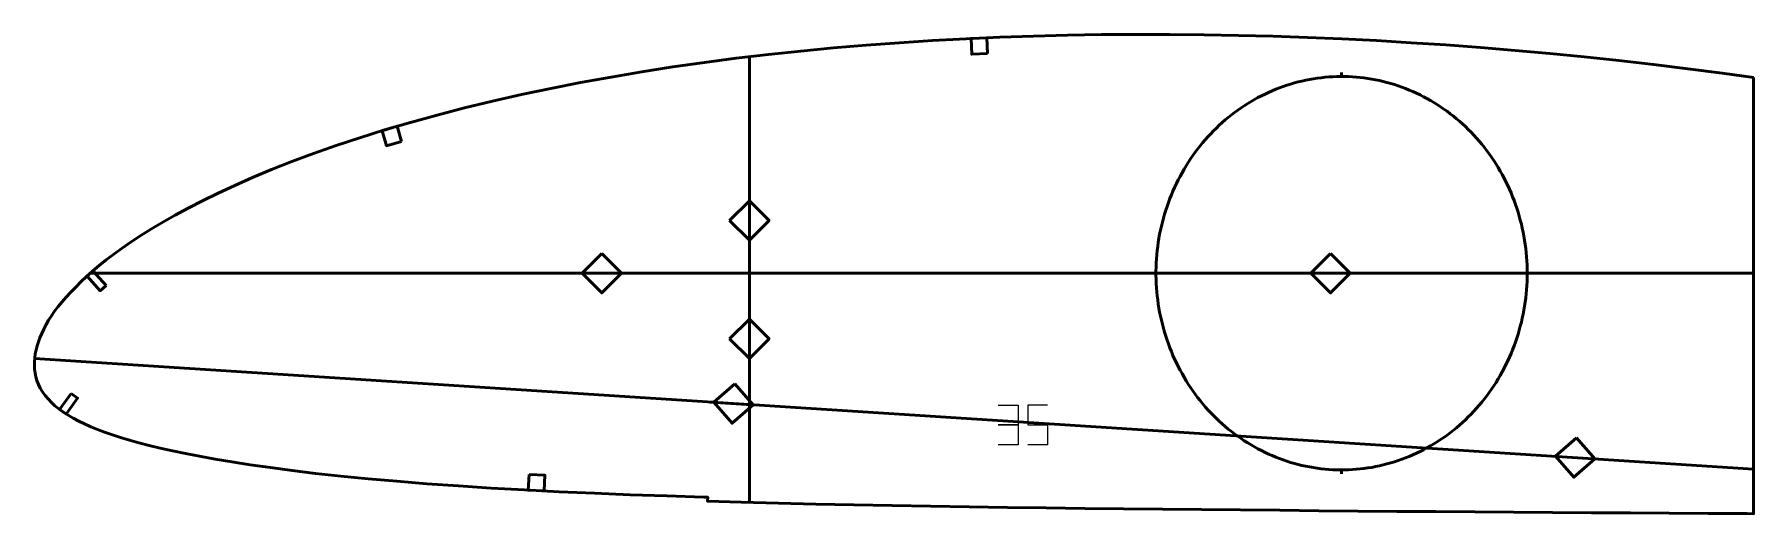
# Model space of a CAD drawing. Header units: metres. Extents: x 9 to 445, y 139 to 261.
import ezdxf

# ---------------------------------------------------------------- set-up
doc = ezdxf.new("R2010")
doc.units = ezdxf.units.M
doc.layers.add('Layer', color=1, linetype='Continuous', lineweight=50)
doc.layers.add('NumLabel', color=1, linetype='Continuous', lineweight=15)

msp = doc.modelspace()

# ---------------------------------------------------------------- linework, layer by layer
at = {"layer": 'Layer', "color": 7}
for p, q in [((190.46, 141.88), (190.46, 254.9)), ((190.46, 207.39), (190.46, 219.39)), ((23.5, 200), (444.82, 200)), ((147.07, 200), (159.07, 200)), ((331.66, 200), (343.66, 200)), ((190.46, 177.38), (190.46, 189.38)), ((9.43, 178.34), (444.82, 150.34)), ((180.48, 167.34), (192.45, 166.57)), ((393.65, 153.63), (405.63, 152.86))]:
    msp.add_line(p, q, dxfattribs=at)
at = {"layer": 'Layer'}
for p, q in [((340.46, 249.89), (340.46, 250.89)), ((293.45, 200), (292.45, 200)), ((387.47, 200), (388.47, 200)), ((340.46, 150.11), (340.46, 149.11))]:
    msp.add_line(p, q, dxfattribs=at)
for points in [[(444.82, 249.63), (436.85, 250.74), (428.14, 251.87), (419.42, 252.94), (410.68, 253.93), (401.94, 254.86), (393.18, 255.72), (384.42, 256.51), (375.64, 257.23), (366.87, 257.89), (358.1, 258.47), (349.33, 258.98), (340.56, 259.43), (331.81, 259.8), (323.07, 260.1), (314.34, 260.33), (305.63, 260.49), (296.93, 260.57), (288.27, 260.58), (279.62, 260.52), (271.01, 260.37), (262.42, 260.15), (253.87, 259.85), (245.36, 259.47), (236.88, 259.01), (228.45, 258.47), (220.08, 257.85), (211.75, 257.14), (203.48, 256.34), (195.28, 255.47), (187.15, 254.5), (179.09, 253.45), (171.1, 252.31), (163.21, 251.08), (155.42, 249.76), (147.72, 248.36), (140.15, 246.87), (132.71, 245.3), (125.42, 243.65), (118.28, 241.92), (111.34, 240.12), (104.6, 238.26), (98.08, 236.34), (91.8, 234.37), (85.78, 232.37), (80.04, 230.34), (74.6, 228.3), (69.45, 226.27), (64.62, 224.25), (60.1, 222.26), (55.89, 220.3), (51.97, 218.38), (48.34, 216.52), (44.98, 214.7), (41.87, 212.94), (39, 211.22), (36.34, 209.56), (33.88, 207.95), (31.61, 206.39), (29.51, 204.87), (27.57, 203.39), (25.77, 201.95), (24.11, 200.54), (22.57, 199.17), (21.15, 197.81), (19.82, 196.49), (18.59, 195.19), (17.43, 193.93), (16.36, 192.71), (15.38, 191.52), (14.49, 190.36), (13.68, 189.22), (12.96, 188.09), (12.31, 186.96), (11.73, 185.84), (11.22, 184.73), (10.76, 183.65), (10.37, 182.58), (10.04, 181.55), (9.78, 180.53), (9.58, 179.53), (9.45, 178.55), (9.37, 177.51), (9.36, 176.62), (9.41, 175.65), (9.53, 174.68), (9.72, 173.71), (10, 172.76), (10.38, 171.81), (10.85, 170.87), (11.42, 169.94), (12.08, 169.02), (12.83, 168.12), (13.66, 167.25), (14.58, 166.4), (15.59, 165.58), (16.7, 164.78), (17.9, 164), (19.19, 163.24), (20.58, 162.5), (22.06, 161.78), (23.64, 161.07), (25.34, 160.37), (27.16, 159.69), (29.11, 159.02), (31.2, 158.35), (33.44, 157.68), (35.85, 157.01), (38.45, 156.34), (41.26, 155.66), (44.31, 154.97), (47.61, 154.28), (51.21, 153.57), (55.13, 152.86), (59.4, 152.14), (64.06, 151.42), (69.13, 150.69), (74.64, 149.97), (80.6, 149.25), (87.02, 148.55), (93.87, 147.88), (101.14, 147.23), (108.78, 146.62), (116.75, 146.04), (125.02, 145.51), (133.54, 145.03), (142.27, 144.59), (151.19, 144.19), (160.28, 143.84), (169.53, 143.52), (178.91, 143.22), (179.9, 143.19), (179.87, 142.19), (188.34, 141.94), (197.82, 141.67), (207.33, 141.45), (216.92, 141.26), (226.59, 141.1), (236.33, 140.94), (246.1, 140.77), (255.88, 140.61), (265.64, 140.46), (275.41, 140.33), (285.21, 140.23), (295.07, 140.14), (304.95, 140.05), (314.86, 139.96), (324.78, 139.87), (334.69, 139.78), (344.59, 139.69), (354.46, 139.61), (364.32, 139.54), (374.18, 139.49), (384.03, 139.42), (393.89, 139.35), (403.74, 139.27), (413.6, 139.2), (423.46, 139.14), (433.33, 139.09), (443.19, 139.03), (444.82, 139.02), (444.82, 249.63)], [(250.78, 255.71), (246.78, 255.53), (246.6, 259.53), (250.6, 259.7), (250.78, 255.71)], [(387.47, 200), (387.46, 201.05), (387.43, 202.1), (387.38, 203.14), (387.31, 204.19), (387.21, 205.23), (387.1, 206.27), (386.97, 207.31), (386.81, 208.35), (386.64, 209.38), (386.44, 210.41), (386.22, 211.43), (385.99, 212.45), (385.73, 213.46), (385.45, 214.47), (385.16, 215.47), (384.84, 216.46), (384.51, 217.45), (384.15, 218.42), (383.78, 219.39), (383.38, 220.36), (382.97, 221.31), (382.54, 222.25), (382.09, 223.18), (381.62, 224.11), (381.13, 225.02), (380.63, 225.92), (380.11, 226.81), (379.57, 227.69), (379.01, 228.56), (378.44, 229.41), (377.85, 230.25), (377.24, 231.08), (376.62, 231.89), (375.98, 232.69), (375.32, 233.47), (374.65, 234.24), (373.96, 235), (373.26, 235.74), (372.55, 236.46), (371.82, 237.17), (371.08, 237.86), (370.32, 238.53), (369.55, 239.19), (368.77, 239.83), (367.97, 240.45), (367.17, 241.06), (366.35, 241.64), (365.52, 242.21), (364.68, 242.76), (363.82, 243.29), (362.96, 243.8), (362.09, 244.3), (361.21, 244.77), (360.32, 245.22), (359.42, 245.65), (358.51, 246.07), (357.59, 246.46), (356.67, 246.83), (355.74, 247.18), (354.8, 247.51), (353.86, 247.82), (352.91, 248.11), (351.95, 248.38), (350.99, 248.62), (350.03, 248.85), (349.06, 249.05), (348.08, 249.23), (347.11, 249.39), (346.13, 249.53), (345.15, 249.64), (344.16, 249.73), (343.18, 249.81), (342.19, 249.86), (341.2, 249.88), (340.21, 249.89), (339.23, 249.87), (338.24, 249.83), (337.25, 249.77), (336.27, 249.69), (335.29, 249.59), (334.31, 249.46), (333.33, 249.31), (332.35, 249.14), (331.38, 248.95), (330.41, 248.74), (329.45, 248.5), (328.49, 248.25), (327.54, 247.97), (326.59, 247.67), (325.65, 247.35), (324.72, 247.01), (323.79, 246.65), (322.87, 246.26), (321.96, 245.86), (321.06, 245.44), (320.16, 245), (319.27, 244.53), (318.4, 244.05), (317.53, 243.55), (316.67, 243.03), (315.82, 242.49), (314.99, 241.93), (314.16, 241.35), (313.35, 240.76), (312.55, 240.14), (311.76, 239.51), (310.99, 238.86), (310.22, 238.2), (309.47, 237.52), (308.74, 236.82), (308.01, 236.1), (307.31, 235.37), (306.61, 234.62), (305.94, 233.86), (305.27, 233.08), (304.63, 232.29), (303.99, 231.48), (303.38, 230.66), (302.78, 229.83), (302.2, 228.98), (301.63, 228.12), (301.08, 227.25), (300.55, 226.37), (300.04, 225.47), (299.54, 224.57), (299.07, 223.65), (298.61, 222.72), (298.17, 221.78), (297.75, 220.83), (297.34, 219.88), (296.96, 218.91), (296.59, 217.94), (296.25, 216.95), (295.92, 215.96), (295.62, 214.97), (295.33, 213.96), (295.06, 212.95), (294.82, 211.94), (294.59, 210.92), (294.38, 209.89), (294.2, 208.86), (294.03, 207.83), (293.89, 206.79), (293.76, 205.75), (293.66, 204.71), (293.58, 203.67), (293.52, 202.62), (293.47, 201.57), (293.45, 200.52), (293.45, 199.48), (293.47, 198.43), (293.52, 197.38), (293.58, 196.33), (293.66, 195.29), (293.76, 194.25), (293.89, 193.21), (294.03, 192.17), (294.2, 191.14), (294.38, 190.11), (294.59, 189.08), (294.82, 188.06), (295.06, 187.05), (295.33, 186.04), (295.62, 185.03), (295.92, 184.04), (296.25, 183.05), (296.59, 182.06), (296.96, 181.09), (297.34, 180.12), (297.75, 179.17), (298.17, 178.22), (298.61, 177.28), (299.07, 176.35), (299.54, 175.43), (300.04, 174.53), (300.55, 173.63), (301.08, 172.75), (301.63, 171.88), (302.2, 171.02), (302.78, 170.17), (303.38, 169.34), (303.99, 168.52), (304.63, 167.71), (305.27, 166.92), (305.94, 166.14), (306.61, 165.38), (307.31, 164.63), (308.01, 163.9), (308.74, 163.18), (309.47, 162.48), (310.22, 161.8), (310.99, 161.14), (311.76, 160.49), (312.55, 159.86), (313.35, 159.24), (314.16, 158.65), (314.99, 158.07), (315.82, 157.51), (316.67, 156.97), (317.53, 156.45), (318.4, 155.95), (319.27, 155.47), (320.16, 155), (321.06, 154.56), (321.96, 154.14), (322.87, 153.74), (323.79, 153.35), (324.72, 152.99), (325.65, 152.65), (326.59, 152.33), (327.54, 152.03), (328.49, 151.75), (329.45, 151.5), (330.41, 151.26), (331.38, 151.05), (332.35, 150.86), (333.33, 150.69), (334.31, 150.54), (335.29, 150.41), (336.27, 150.31), (337.25, 150.23), (338.24, 150.17), (339.23, 150.13), (340.21, 150.11), (341.2, 150.12), (342.19, 150.14), (343.18, 150.19), (344.16, 150.27), (345.15, 150.36), (346.13, 150.47), (347.11, 150.61), (348.08, 150.77), (349.06, 150.95), (350.03, 151.15), (350.99, 151.38), (351.95, 151.62), (352.91, 151.89), (353.86, 152.18), (354.8, 152.49), (355.74, 152.82), (356.67, 153.17), (357.59, 153.54), (358.51, 153.93), (359.42, 154.35), (360.32, 154.78), (361.21, 155.23), (362.09, 155.7), (362.96, 156.2), (363.82, 156.71), (364.68, 157.24), (365.52, 157.79), (366.35, 158.36), (367.17, 158.94), (367.97, 159.55), (368.77, 160.17), (369.55, 160.81), (370.32, 161.47), (371.08, 162.14), (371.82, 162.83), (372.55, 163.54), (373.26, 164.26), (373.96, 165), (374.65, 165.76), (375.32, 166.53), (375.98, 167.31), (376.62, 168.11), (377.24, 168.92), (377.85, 169.75), (378.44, 170.59), (379.01, 171.44), (379.57, 172.31), (380.11, 173.19), (380.63, 174.08), (381.13, 174.98), (381.62, 175.89), (382.09, 176.82), (382.54, 177.75), (382.97, 178.69), (383.38, 179.64), (383.78, 180.61), (384.15, 181.58), (384.51, 182.55), (384.84, 183.54), (385.16, 184.53), (385.45, 185.53), (385.73, 186.54), (385.99, 187.55), (386.22, 188.57), (386.44, 189.59), (386.64, 190.62), (386.81, 191.65), (386.97, 192.69), (387.1, 193.73), (387.21, 194.77), (387.31, 195.81), (387.38, 196.86), (387.43, 197.9), (387.46, 198.95), (387.47, 200)], [(102.39, 233.44), (98.55, 232.31), (97.42, 236.14), (101.26, 237.27), (102.39, 233.44)], [(185.46, 213.39), (190.46, 218.39), (195.46, 213.39), (190.46, 208.39), (185.46, 213.39)], [(153.07, 205), (158.07, 200), (153.07, 195), (148.07, 200), (153.07, 205)], [(337.66, 205), (342.66, 200), (337.66, 195), (332.66, 200), (337.66, 205)], [(27.54, 196.91), (26.06, 195.57), (22.72, 199.29), (24.2, 200.63), (27.54, 196.91)], [(185.46, 183.38), (190.46, 188.38), (195.46, 183.38), (190.46, 178.38), (185.46, 183.38)], [(186.78, 171.95), (191.45, 166.64), (186.14, 161.97), (181.47, 167.28), (186.78, 171.95)], [(18.68, 169.52), (20.3, 168.35), (17.38, 164.29), (15.76, 165.46), (18.68, 169.52)], [(399.96, 158.24), (404.63, 152.93), (399.32, 148.26), (394.65, 153.57), (399.96, 158.24)], [(134.67, 148.98), (138.66, 148.78), (138.46, 144.78), (134.47, 144.98), (134.67, 148.98)]]:
    msp.add_lwpolyline(points, close=True, dxfattribs=at)
at = {"layer": 'NumLabel', "color": 1}
for points in [[(253.5, 166.52), (258.5, 166.52), (258.5, 161.52), (253.5, 161.52), (258.5, 161.52), (258.5, 156.52), (253.5, 156.52)], [(266, 166.52), (261, 166.52), (261, 161.52), (266, 161.52), (266, 156.52), (261, 156.52)]]:
    msp.add_lwpolyline(points, dxfattribs=at)

doc.saveas('drawing.dxf')
